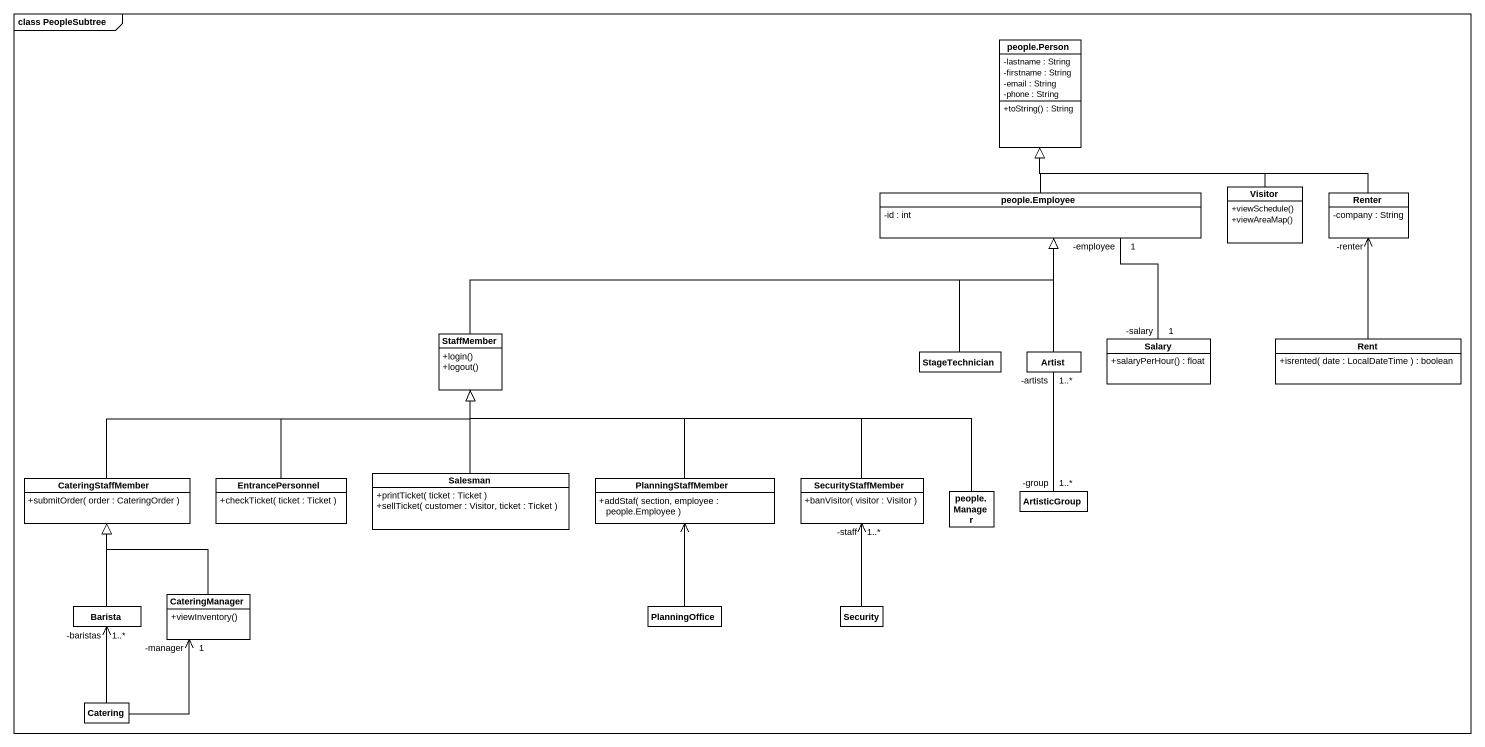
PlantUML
@startuml
mainframe class PeopleSubtree
hide circle
hide empty members
skinparam classAttributeIconSize 0
class "people.Person" as people_Person {
  -lastname : String
  -firstname : String
  -email : String
  -phone : String
  +toString() : String
}
class "people.Employee" as people_Employee {
  -id : int
}
class Visitor {
  +viewSchedule()
  +viewAreaMap()
}
class Renter {
  -company : String
}
class StaffMember {
  +login()
  +logout()
}
class StageTechnician
class Artist
class Salary {
  +salaryPerHour() : float
}
class Rent {
  +isrented( date : LocalDateTime ) : boolean
}
class Salesman {
  +printTicket( ticket : Ticket )
  +sellTicket( customer : Visitor, ticket : Ticket )
}
class CateringStaffMember {
  +submitOrder( order : CateringOrder )
}
class EntrancePersonnel {
  +checkTicket( ticket : Ticket )
}
class PlanningStaffMember {
  +addStaf( section, employee : people.Employee )
}
class SecurityStaffMember {
  +banVisitor( visitor : Visitor )
}
class "people.Manager" as people_Manager
class ArtisticGroup
class Barista
class CateringManager {
  +viewInventory()
}
class PlanningOffice
class Security
class Catering
people_Employee -up-|> people_Person
Visitor -left-|> people_Person
Renter -left-|> people_Person
StaffMember -right-|> people_Employee
StageTechnician -up-|> people_Employee
Artist -up-|> people_Employee
Salary "-salary\n1" -up- "-employee\n1" people_Employee
Rent -up-> "-renter" Renter
Salesman -up-|> StaffMember
CateringStaffMember -right-|> StaffMember
EntrancePersonnel -up-|> StaffMember
PlanningStaffMember -up-|> StaffMember
SecurityStaffMember -left-|> StaffMember
people_Manager -left-|> StaffMember
ArtisticGroup "-group\n1..*" -up- "-artists\n1..*" Artist
Barista -up-|> CateringStaffMember
CateringManager -up-|> CateringStaffMember
PlanningOffice -up-> PlanningStaffMember
Security -up-> "-staff\n1..*" SecurityStaffMember
Catering -up-> "-baristas\n1..*" Barista
Catering -up-> "-manager\n1" CateringManager
@enduml
